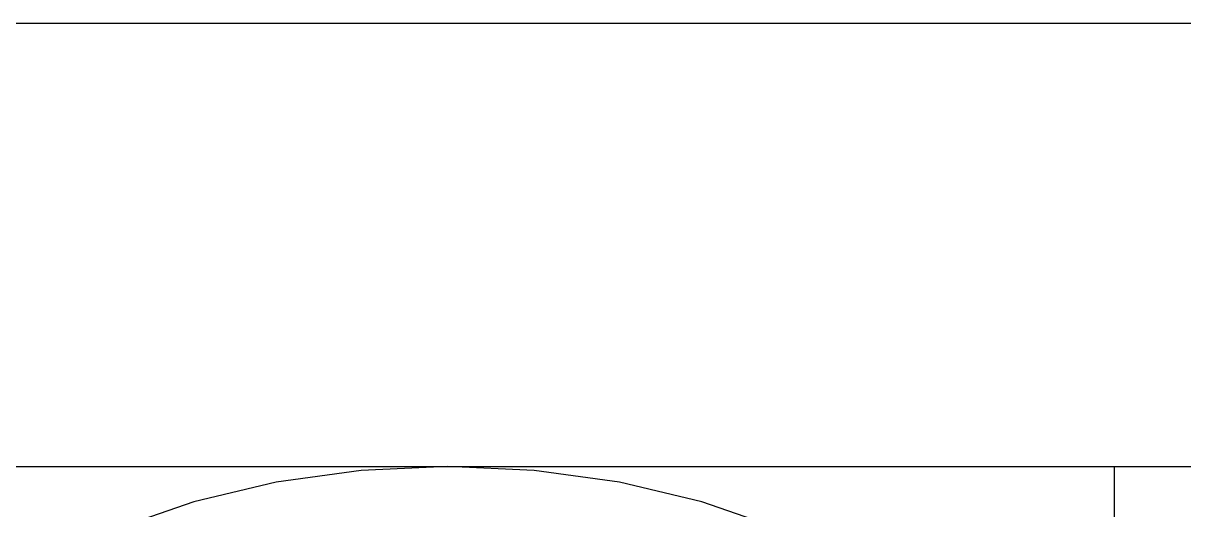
# Model space of a CAD drawing. Extents: x 396092 to 455492, y 17293 to 132793.
# Drawn here: x 402190 to 402361.4, y 46379.4 to 46451.2 of the extents above; entities that cross this region are included whole.
import ezdxf

# ---------------------------------------------------------------- set-up
doc = ezdxf.new("R2010")
doc.units = 0
doc.header["$LTSCALE"] = 1000
doc.header["$MEASUREMENT"] = 0
doc.layers.add('MU', color=34, linetype='Continuous')

msp = doc.modelspace()

# ---------------------------------------------------------------- linework, layer by layer
at = {"layer": 'MU', "color": 37}
for p, q in [((400827.73, 46451.23), (403677.73, 46451.23)), ((400877.73, 46385.76), (403677.73, 46385.76)), ((402239.96, 46385.18), (402227.39, 46383.44)), ((402252.73, 46385.76), (402239.96, 46385.18)), ((402265.51, 46385.18), (402252.73, 46385.76)), ((402278.08, 46383.44), (402265.51, 46385.18)), ((402227.39, 46383.44), (402215.24, 46380.56)), ((402290.23, 46380.56), (402278.08, 46383.44)), ((402215.24, 46380.56), (402203.71, 46376.59)), ((402301.76, 46376.59), (402290.23, 46380.56))]:
    msp.add_line(p, q, dxfattribs=at)
msp.add_lwpolyline([(402351.2, 46245.76), (402351.2, 46385.76)], dxfattribs=at)

doc.saveas('drawing.dxf')
